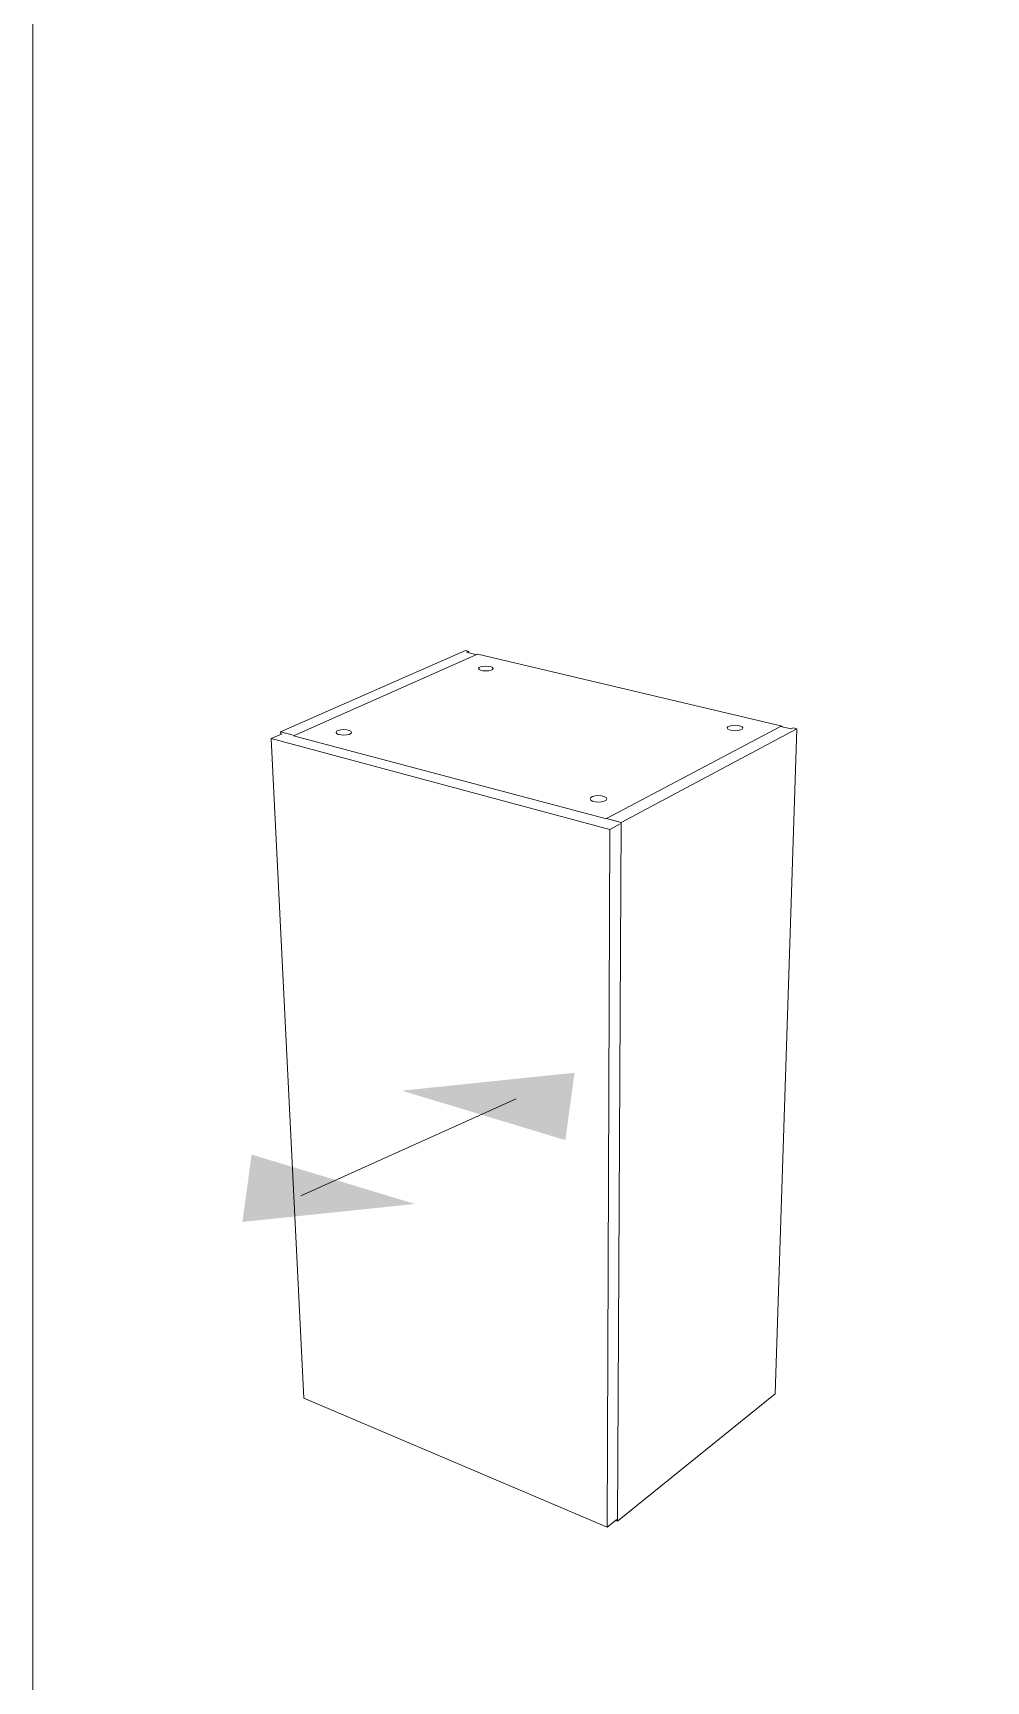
# Model space of a CAD drawing. Header units: metres. Extents: x -8.4 to 7.9, y -3.9 to 2.
# Drawn here: x 7.14 to 7.3191, y -2.4226 to -2.1128 of the extents above; entities that cross this region are included whole.
import ezdxf

# ---------------------------------------------------------------- set-up
doc = ezdxf.new("R2010")
doc.units = ezdxf.units.M
doc.header["$MEASUREMENT"] = 0
doc.layers.add('PDF22_Geometry_Num_Penna__7', color=7, linetype='Continuous', lineweight=18)

msp = doc.modelspace()

# ---------------------------------------------------------------- hatches: boundary and pattern name
at = {"layer": 'PDF22_Geometry_Num_Penna__7', "linetype": 'Continuous', "lineweight": 18}
for points in [[(7.24177, -2.30825), (7.20933, -2.31162), (7.24004, -2.32091)], [(7.17936, -2.33629), (7.2118, -2.33291), (7.18109, -2.32363)]]:
    msp.add_hatch(color=7, dxfattribs=at).paths.add_polyline_path(points)

# ---------------------------------------------------------------- linework, layer by layer
at = {"layer": 'PDF22_Geometry_Num_Penna__7', "color": 7, "linetype": 'Continuous', "lineweight": 18, "flags": 128}
msp.add_lwpolyline([(7.91675, -2.89644), (7.14, -2.89644), (7.14, -1.80307), (7.91675, -1.80307)], close=True, dxfattribs=at)
for points in [[(7.18653, -2.2442), (7.2213, -2.22892)], [(7.18897, -2.2449), (7.22356, -2.22958)], [(7.22188, -2.22906), (7.2213, -2.22892)], [(7.22149, -2.22923), (7.22188, -2.22906)], [(7.22188, -2.22932), (7.22149, -2.22923)], [(7.22188, -2.22932), (7.22188, -2.22906)], [(7.22323, -2.22964), (7.22188, -2.22932)], [(7.22357, -2.22958), (7.28082, -2.24308), (7.28081, -2.24323)], [(7.18478, -2.24546), (7.18684, -2.24456)], [(7.18478, -2.24546), (7.24838, -2.26252), (7.24793, -2.39363)], [(7.19089, -2.36941), (7.18478, -2.24546)], [(7.1889, -2.24483), (7.18653, -2.2442)], [(7.18655, -2.24468), (7.18653, -2.2442)], [(7.24775, -2.26054), (7.18897, -2.2449)], [(7.2805, -2.24316), (7.24775, -2.26049)], [(7.28355, -2.2436), (7.25052, -2.26122)], [(7.27949, -2.36859), (7.28355, -2.2436)], [(7.2805, -2.24316), (7.28251, -2.24363), (7.28288, -2.24344)], [(7.28082, -2.24309), (7.28062, -2.24319)], [(7.28288, -2.24344), (7.28355, -2.2436)], [(7.24775, -2.26049), (7.25052, -2.26122)], [(7.24838, -2.26252), (7.25035, -2.26147)], [(7.25052, -2.26122), (7.24984, -2.39251)], [(7.23081, -2.31317), (7.19032, -2.33136)], [(7.19089, -2.36941), (7.24793, -2.39363), (7.24969, -2.39222)], [(7.24949, -2.39237), (7.24984, -2.39251), (7.27949, -2.36859)]]:
    msp.add_lwpolyline(points, dxfattribs=at)
at = {"layer": 'PDF22_Geometry_Num_Penna__7', "color": 7, "linetype": 'Continuous', "lineweight": 18}
for points in [[(7.2251, -2.23183), (7.22433, -2.23183), (7.22371, -2.23203), (7.22371, -2.23228)], [(7.22371, -2.23228), (7.22371, -2.23253), (7.22433, -2.23274), (7.2251, -2.23274)], [(7.22648, -2.23228), (7.22648, -2.23203), (7.22586, -2.23183), (7.2251, -2.23183)], [(7.2251, -2.23274), (7.22586, -2.23274), (7.22648, -2.23253), (7.22648, -2.23228)], [(7.19841, -2.24374), (7.1976, -2.24374), (7.19695, -2.24398), (7.19695, -2.24428)], [(7.19695, -2.24428), (7.19695, -2.24457), (7.1976, -2.24481), (7.19841, -2.24481)], [(7.19986, -2.24428), (7.19986, -2.24398), (7.19921, -2.24374), (7.19841, -2.24374)], [(7.19841, -2.24481), (7.19921, -2.24481), (7.19986, -2.24457), (7.19986, -2.24428)], [(7.27191, -2.24293), (7.2711, -2.24293), (7.27044, -2.24316), (7.27044, -2.24345)], [(7.27044, -2.24345), (7.27044, -2.24374), (7.2711, -2.24398), (7.27191, -2.24398)], [(7.27339, -2.24345), (7.27339, -2.24316), (7.27273, -2.24293), (7.27191, -2.24293)], [(7.27191, -2.24398), (7.27273, -2.24398), (7.27339, -2.24374), (7.27339, -2.24345)], [(7.24624, -2.25614), (7.24538, -2.25614), (7.24468, -2.25643), (7.24468, -2.25678)], [(7.24468, -2.25678), (7.24468, -2.25712), (7.24538, -2.25741), (7.24624, -2.25741)], [(7.24781, -2.25678), (7.24781, -2.25643), (7.24711, -2.25614), (7.24624, -2.25614)], [(7.24624, -2.25741), (7.24711, -2.25741), (7.24781, -2.25712), (7.24781, -2.25678)]]:
    msp.add_open_spline(points, degree=3, dxfattribs=at)

doc.saveas('drawing.dxf')
